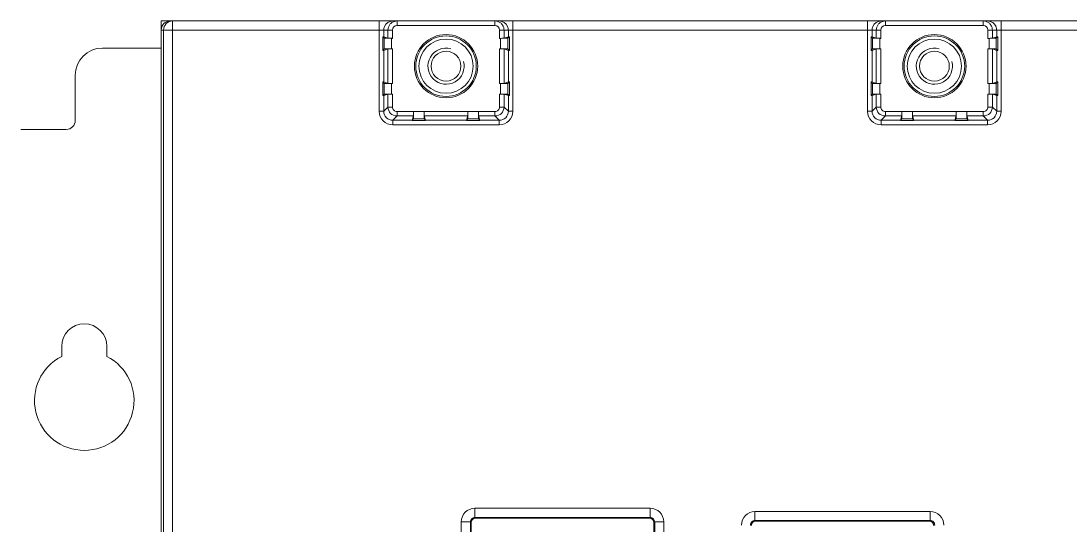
# Model space of a CAD drawing. Header units: millimetres. Extents: x 33157 to 59611, y -29750 to 1750.
# Drawn here: x 54837.7 to 54953.7, y -847.2 to -791.5 of the extents above; entities that cross this region are included whole.
import ezdxf

# ---------------------------------------------------------------- set-up
doc = ezdxf.new("R2010")
doc.units = ezdxf.units.MM
for name, color, linetype, lineweight in [('4CAODIZUOXIADXF_CONTINUOUS_LINE', 7, 'Continuous', 18), ('LKC233_DXF_CONTINUOUS_LINE', 7, 'Continuous', 18), ('RERONGQIANJIDXF_CONTINUOUS_LINE', 7, 'Continuous', 18), ('ZUOCEGUDINGEDXF_CONTINUOUS_LINE', 7, 'Continuous', 18)]:
    doc.layers.add(name, color=color, linetype=linetype, lineweight=lineweight)

msp = doc.modelspace()

# ---------------------------------------------------------------- linework, layer by layer
at = {"layer": '4CAODIZUOXIADXF_CONTINUOUS_LINE', "color": 3, "linetype": 'Continuous'}
msp.add_line((54853.21, -791.49), (54854.21, -791.49), dxfattribs=at)
at = {"layer": '4CAODIZUOXIADXF_CONTINUOUS_LINE', "color": 7, "linetype": 'Continuous'}
msp.add_line((54853.21, -791.49), (54853.21, -792.49), dxfattribs=at)
at = {"layer": 'LKC233_DXF_CONTINUOUS_LINE', "color": 7, "linetype": 'Continuous'}
for p, q in [((55050.21, -791.49), (54854.21, -791.49)), ((54854.47, -791.49), (54854.47, -957.49)), ((54877.32, -791.49), (54877.32, -801.48)), ((54879.29, -791.99), (54879.29, -791.49)), ((54890.12, -791.99), (54879.29, -791.99)), ((54890.12, -791.99), (54890.12, -791.49)), ((54892.1, -801.48), (54892.1, -791.49)), ((54931.32, -791.49), (54931.32, -801.48)), ((54933.29, -791.99), (54933.29, -791.49)), ((54944.12, -791.99), (54933.29, -791.99)), ((54944.12, -791.99), (54944.12, -791.49)), ((54946.1, -801.48), (54946.1, -791.49)), ((54878.79, -792.49), (54853.21, -792.49)), ((54853.21, -792.49), (54853.21, -956.49)), ((54853.47, -792.49), (54853.47, -956.49)), ((54877.87, -793.4), (54877.71, -793.24)), ((54877.71, -793.24), (54877.71, -794.74)), ((54877.82, -792.49), (54877.82, -793.24)), ((54877.82, -793.24), (54878.29, -793.4)), ((54877.87, -793.4), (54877.87, -794.58)), ((54878.29, -792.49), (54878.29, -793.4)), ((54878.79, -793.41), (54878.67, -793.41)), ((54878.67, -793.41), (54878.67, -794.57)), ((54878.79, -792.49), (54878.79, -793.41)), ((54932.79, -792.49), (54890.62, -792.49)), ((54890.62, -793.41), (54890.62, -792.49)), ((54890.62, -793.41), (54890.75, -793.41)), ((54890.75, -794.57), (54890.75, -793.41)), ((54891.12, -793.4), (54891.12, -792.49)), ((54891.6, -793.24), (54891.12, -793.4)), ((54891.55, -793.4), (54891.71, -793.24)), ((54891.55, -794.58), (54891.55, -793.4)), ((54891.6, -793.24), (54891.6, -792.49)), ((54891.71, -794.74), (54891.71, -793.24)), ((54931.87, -793.4), (54931.71, -793.24)), ((54931.71, -793.24), (54931.71, -794.74)), ((54931.82, -792.49), (54931.82, -793.24)), ((54931.82, -793.24), (54932.29, -793.4)), ((54931.87, -793.4), (54931.87, -794.58)), ((54932.29, -792.49), (54932.29, -793.4)), ((54932.79, -793.41), (54932.67, -793.41)), ((54932.67, -793.41), (54932.67, -794.57)), ((54932.79, -792.49), (54932.79, -793.41)), ((54977.79, -792.49), (54944.62, -792.49)), ((54944.62, -793.41), (54944.62, -792.49)), ((54944.62, -793.41), (54944.75, -793.41)), ((54944.75, -794.57), (54944.75, -793.41)), ((54945.12, -793.4), (54945.12, -792.49)), ((54945.6, -793.24), (54945.12, -793.4)), ((54945.55, -793.4), (54945.71, -793.24)), ((54945.55, -794.58), (54945.55, -793.4)), ((54945.6, -793.24), (54945.6, -792.49)), ((54945.71, -794.74), (54945.71, -793.24)), ((54877.87, -794.58), (54877.71, -794.74)), ((54877.82, -794.74), (54878.29, -794.58)), ((54878.29, -794.58), (54878.29, -798.4)), ((54878.79, -794.57), (54878.67, -794.57)), ((54878.79, -794.57), (54878.79, -798.41)), ((54890.62, -794.57), (54890.75, -794.57)), ((54890.62, -798.41), (54890.62, -794.57)), ((54891.6, -794.74), (54891.12, -794.58)), ((54891.12, -798.4), (54891.12, -794.58)), ((54891.55, -794.58), (54891.71, -794.74)), ((54931.87, -794.58), (54931.71, -794.74)), ((54931.82, -794.74), (54932.29, -794.58)), ((54932.29, -794.58), (54932.29, -798.4)), ((54932.79, -794.57), (54932.67, -794.57)), ((54932.79, -794.57), (54932.79, -798.41)), ((54944.62, -794.57), (54944.75, -794.57)), ((54944.62, -798.41), (54944.62, -794.57)), ((54945.6, -794.74), (54945.12, -794.58)), ((54945.12, -798.4), (54945.12, -794.58)), ((54945.55, -794.58), (54945.71, -794.74)), ((54877.82, -794.74), (54877.82, -798.24)), ((54891.6, -798.24), (54891.6, -794.74)), ((54931.82, -794.74), (54931.82, -798.24)), ((54945.6, -798.24), (54945.6, -794.74)), ((54877.87, -798.4), (54877.71, -798.24)), ((54877.71, -798.24), (54877.71, -799.74)), ((54877.82, -798.24), (54878.29, -798.4)), ((54877.87, -798.4), (54877.87, -799.58)), ((54878.79, -798.41), (54878.67, -798.41)), ((54878.67, -798.41), (54878.67, -799.57)), ((54890.62, -798.41), (54890.75, -798.41)), ((54890.75, -799.57), (54890.75, -798.41)), ((54891.6, -798.24), (54891.12, -798.4)), ((54891.55, -798.4), (54891.71, -798.24)), ((54891.55, -799.58), (54891.55, -798.4)), ((54891.71, -799.74), (54891.71, -798.24)), ((54931.87, -798.4), (54931.71, -798.24)), ((54931.71, -798.24), (54931.71, -799.74)), ((54931.82, -798.24), (54932.29, -798.4)), ((54931.87, -798.4), (54931.87, -799.58)), ((54932.79, -798.41), (54932.67, -798.41)), ((54932.67, -798.41), (54932.67, -799.57)), ((54944.62, -798.41), (54944.75, -798.41)), ((54944.75, -799.57), (54944.75, -798.41)), ((54945.6, -798.24), (54945.12, -798.4)), ((54945.55, -798.4), (54945.71, -798.24)), ((54945.55, -799.58), (54945.55, -798.4)), ((54945.71, -799.74), (54945.71, -798.24)), ((54877.87, -799.58), (54877.71, -799.74)), ((54877.82, -799.74), (54878.29, -799.58)), ((54877.82, -799.74), (54877.82, -801.48)), ((54878.29, -799.58), (54878.29, -801.01)), ((54878.79, -799.57), (54878.67, -799.57)), ((54878.79, -799.57), (54878.79, -801.01)), ((54890.62, -799.57), (54890.75, -799.57)), ((54890.62, -801.01), (54890.62, -799.57)), ((54891.6, -799.74), (54891.12, -799.58)), ((54891.12, -801.01), (54891.12, -799.58)), ((54891.55, -799.58), (54891.71, -799.74)), ((54891.6, -801.48), (54891.6, -799.74)), ((54931.87, -799.58), (54931.71, -799.74)), ((54931.82, -799.74), (54932.29, -799.58)), ((54931.82, -799.74), (54931.82, -801.48)), ((54932.29, -799.58), (54932.29, -801.01)), ((54932.79, -799.57), (54932.67, -799.57)), ((54932.79, -799.57), (54932.79, -801.01)), ((54944.62, -799.57), (54944.75, -799.57)), ((54944.62, -801.01), (54944.62, -799.57)), ((54945.6, -799.74), (54945.12, -799.58)), ((54945.12, -801.01), (54945.12, -799.58)), ((54945.55, -799.58), (54945.71, -799.74)), ((54945.6, -801.48), (54945.6, -799.74)), ((54877.32, -801.48), (54877.82, -801.48)), ((54878.29, -801.01), (54877.82, -801.48)), ((54878.79, -801.01), (54878.29, -801.01)), ((54879.29, -801.5), (54881.12, -801.52)), ((54879.29, -801.5), (54879.29, -802)), ((54881.12, -801.52), (54888.29, -801.52)), ((54888.29, -801.52), (54890.12, -801.5)), ((54890.12, -801.5), (54890.12, -802)), ((54890.62, -801.01), (54891.12, -801.01)), ((54891.12, -801.01), (54891.6, -801.48)), ((54892.1, -801.48), (54891.6, -801.48)), ((54931.32, -801.48), (54931.82, -801.48)), ((54932.29, -801.01), (54931.82, -801.48)), ((54932.79, -801.01), (54932.29, -801.01)), ((54933.29, -801.5), (54935.12, -801.52)), ((54933.29, -801.5), (54933.29, -802)), ((54935.12, -801.52), (54942.29, -801.52)), ((54942.29, -801.52), (54944.12, -801.5)), ((54944.12, -801.5), (54944.12, -802)), ((54944.62, -801.01), (54945.12, -801.01)), ((54945.12, -801.01), (54945.6, -801.48)), ((54946.1, -801.48), (54945.6, -801.48)), ((54879.29, -802), (54878.82, -802.48)), ((54878.82, -802.48), (54880.96, -802.48)), ((54878.82, -802.98), (54878.82, -802.48)), ((54879.29, -802), (54881.12, -802)), ((54880.96, -802.48), (54881.12, -802)), ((54881.12, -802.33), (54880.96, -802.49)), ((54880.96, -802.49), (54882.45, -802.49)), ((54881.12, -802.33), (54882.3, -802.33)), ((54882.3, -802), (54887.12, -802)), ((54882.45, -802.48), (54882.3, -802)), ((54882.3, -802.33), (54882.45, -802.48)), ((54882.45, -802.48), (54886.96, -802.48)), ((54882.45, -802.49), (54882.45, -802.49)), ((54886.96, -802.48), (54887.12, -802)), ((54887.12, -802.33), (54886.96, -802.49)), ((54886.96, -802.49), (54888.45, -802.49)), ((54887.12, -802.33), (54888.3, -802.33)), ((54888.3, -802), (54890.12, -802)), ((54888.45, -802.48), (54888.3, -802)), ((54888.3, -802.33), (54888.45, -802.48)), ((54888.45, -802.48), (54890.6, -802.48)), ((54888.45, -802.49), (54888.45, -802.49)), ((54890.12, -802), (54890.6, -802.48)), ((54890.6, -802.98), (54890.6, -802.48)), ((54933.29, -802), (54932.82, -802.48)), ((54932.82, -802.48), (54934.96, -802.48)), ((54932.82, -802.98), (54932.82, -802.48)), ((54933.29, -802), (54935.12, -802)), ((54934.96, -802.48), (54935.12, -802)), ((54935.12, -802.33), (54934.96, -802.49)), ((54934.96, -802.49), (54936.45, -802.49)), ((54935.12, -802.33), (54936.3, -802.33)), ((54936.3, -802), (54941.12, -802)), ((54936.45, -802.48), (54936.3, -802)), ((54936.3, -802.33), (54936.45, -802.48)), ((54936.45, -802.48), (54940.96, -802.48)), ((54936.45, -802.49), (54936.45, -802.49)), ((54940.96, -802.48), (54941.12, -802)), ((54941.12, -802.33), (54940.96, -802.49)), ((54940.96, -802.49), (54942.45, -802.49)), ((54941.12, -802.33), (54942.3, -802.33)), ((54942.3, -802), (54944.12, -802)), ((54942.45, -802.48), (54942.3, -802)), ((54942.3, -802.33), (54942.45, -802.48)), ((54942.45, -802.48), (54944.6, -802.48)), ((54942.45, -802.49), (54942.45, -802.49)), ((54944.12, -802), (54944.6, -802.48)), ((54944.6, -802.98), (54944.6, -802.48)), ((54878.82, -802.98), (54890.6, -802.98)), ((54932.82, -802.98), (54944.6, -802.98)), ((54887.9, -845.4), (54907.28, -845.4)), ((54887.9, -845.4), (54887.9, -846.4)), ((54907.28, -845.4), (54907.28, -846.4)), ((54887.9, -846.4), (54907.28, -846.4)), ((54887.98, -846.48), (54887.9, -846.4)), ((54887.98, -846.48), (54907.19, -846.48)), ((54907.28, -846.4), (54907.19, -846.48)), ((54918.87, -845.75), (54938.25, -845.75)), ((54918.87, -845.75), (54918.87, -846.75)), ((54918.87, -846.75), (54938.25, -846.75)), ((54918.95, -846.83), (54918.87, -846.75)), ((54938.25, -846.75), (54938.16, -846.83)), ((54938.25, -845.75), (54938.25, -846.75)), ((54886.4, -846.9), (54887.4, -846.9)), ((54886.4, -901.73), (54886.4, -846.9)), ((54887.48, -846.98), (54887.4, -846.9)), ((54887.4, -901.73), (54887.4, -846.9)), ((54887.48, -901.65), (54887.48, -846.98)), ((54907.78, -846.9), (54907.69, -846.98)), ((54907.69, -846.98), (54907.69, -901.65)), ((54908.78, -846.9), (54907.78, -846.9)), ((54907.78, -846.9), (54907.78, -901.73)), ((54908.78, -846.9), (54908.78, -901.73)), ((54918.95, -846.83), (54938.16, -846.83))]:
    msp.add_line(p, q, dxfattribs=at)
for centre, radius in [((54884.71, -796.49), 3.5), ((54884.71, -796.49), 3.35), ((54938.71, -796.49), 3.5), ((54938.71, -796.49), 3.35)]:
    msp.add_circle(centre, radius, dxfattribs=at)
for centre, radius, start, end in [((54854.47, -792.49), 1, 90.0105, 180.0105), ((54878.82, -792.49), 1, 90.0104, 157.5077), ((54879.29, -792.49), 0.5, 89.9905, 179.9899), ((54890.12, -792.49), 0.5, 0.0101, 90.0095), ((54890.6, -792.49), 1, 22.4923, 89.9896), ((54932.82, -792.49), 1, 90.0104, 157.5077), ((54933.29, -792.49), 0.5, 89.9905, 179.9899), ((54944.12, -792.49), 0.5, 0.0101, 90.0095), ((54944.6, -792.49), 1, 22.4923, 89.9896), ((54878.82, -801.48), 1.5, 180.0005, 269.9978), ((54878.82, -801.48), 0.999, 179.9703, 270.0297), ((54879.29, -801), 1, 180.0199, 269.9801), ((54879.29, -801.01), 0.5, 179.9922, 270.0078), ((54890.12, -801), 1, 270.0199, 359.9801), ((54890.12, -801.01), 0.5, 269.9922, 0.0078), ((54890.6, -801.48), 1.5, 270.0005, 359.9978), ((54890.6, -801.48), 0.999, 269.9703, 0.0297), ((54932.82, -801.48), 1.5, 180.0005, 269.9978), ((54932.82, -801.48), 0.999, 179.9703, 270.0297), ((54933.29, -801), 1, 180.0199, 269.9801), ((54933.29, -801.01), 0.5, 179.9922, 270.0078), ((54944.12, -801), 1, 270.0199, 359.9801), ((54944.12, -801.01), 0.5, 269.9922, 0.0078), ((54944.6, -801.48), 1.5, 270.0005, 359.9978), ((54944.6, -801.48), 0.999, 269.9703, 0.0297), ((54887.9, -846.9), 1.5, 90.0054, 179.993), ((54907.28, -846.9), 1.5, 0.0074, 89.9942), ((54887.9, -846.9), 0.5, 89.9934, 180.0066), ((54907.28, -846.9), 0.5, 359.9932, 90.0068), ((54918.87, -847.25), 1.5, 90.0054, 179.993), ((54918.87, -847.25), 0.5, 89.9934, 180.0066), ((54938.25, -847.25), 1.5, 0.0074, 89.9942), ((54938.25, -847.25), 0.5, 359.9932, 90.0068)]:
    msp.add_arc(centre, radius, start, end, dxfattribs=at)
for centre, major_axis, ratio, start_param, end_param in [((54854.21, -792.49), (-1, 0), 0.999657, 4.712389, 6.283185), ((54877.32, -793.24), (-0.5, 0), 0.008727, 3.167773, 3.821876), ((54878.67, -793.4), (-0.8, 0), 0.008727, 0.008727, 1.570796), ((54878.79, -793.4), (-0.5, 0), 0.008727, 0.02618, 1.570796), ((54892.1, -793.24), (-0.5, 0), 0.008727, 5.602902, 6.257005), ((54931.32, -793.24), (-0.5, 0), 0.008727, 3.167773, 3.821876), ((54932.67, -793.4), (-0.8, 0), 0.008727, 0.008727, 1.570796), ((54932.79, -793.4), (-0.5, 0), 0.008727, 0.02618, 1.570796), ((54946.1, -793.24), (-0.5, 0), 0.008727, 5.602902, 6.257005), ((54890.62, -794.58), (-0.5, 0), 0.008727, 3.167773, 4.712389), ((54890.75, -794.58), (-0.8, 0), 0.008727, 3.150319, 4.712389), ((54944.62, -794.58), (-0.5, 0), 0.008727, 3.167773, 4.712389), ((54944.75, -794.58), (-0.8, 0), 0.008727, 3.150319, 4.712389), ((54877.32, -794.74), (-0.5, 0), 0.008727, 2.461309, 3.115413), ((54892.1, -794.74), (-0.5, 0), 0.008727, 0.02618, 0.680284), ((54931.32, -794.74), (-0.5, 0), 0.008727, 2.461309, 3.115413), ((54946.1, -794.74), (-0.5, 0), 0.008727, 0.02618, 0.680284), ((54877.32, -798.24), (-0.5, 0), 0.008727, 3.167773, 3.821876), ((54878.67, -798.4), (-0.8, 0), 0.008727, 0.008727, 1.570796), ((54878.79, -798.4), (-0.5, 0), 0.008727, 0.02618, 1.570796), ((54892.1, -798.24), (-0.5, 0), 0.008727, 5.602902, 6.257005), ((54931.32, -798.24), (-0.5, 0), 0.008727, 3.167773, 3.821876), ((54932.67, -798.4), (-0.8, 0), 0.008727, 0.008727, 1.570796), ((54932.79, -798.4), (-0.5, 0), 0.008727, 0.02618, 1.570796), ((54946.1, -798.24), (-0.5, 0), 0.008727, 5.602902, 6.257005), ((54877.32, -799.74), (-0.5, 0), 0.008727, 2.461309, 3.115413), ((54890.62, -799.58), (-0.5, 0), 0.008727, 3.167773, 4.712389), ((54890.75, -799.58), (-0.8, 0), 0.008727, 3.150319, 4.712389), ((54892.1, -799.74), (-0.5, 0), 0.008727, 0.02618, 0.680284), ((54931.32, -799.74), (-0.5, 0), 0.008727, 2.461309, 3.115413), ((54944.62, -799.58), (-0.5, 0), 0.008727, 3.167773, 4.712389), ((54944.75, -799.58), (-0.8, 0), 0.008727, 3.150319, 4.712389), ((54946.1, -799.74), (-0.5, 0), 0.008727, 0.02618, 0.680284), ((54887.98, -846.98), (-0.354, 0.354), 0.999924, 5.497825, 7.068545), ((54907.19, -846.98), (-0.354, -0.354), 0.999924, 2.356233, 3.926953), ((54918.95, -847.33), (-0.354, 0.354), 0.999924, 5.497825, 7.068545), ((54938.16, -847.33), (-0.354, -0.354), 0.999924, 2.356233, 3.926953)]:
    msp.add_ellipse(centre, major_axis=major_axis, ratio=ratio, start_param=start_param, end_param=end_param, dxfattribs=at)
for points in [[(54877.82, -792.49), (54877.82, -792.36), (54877.85, -792.23), (54877.9, -792.11)], [(54878.49, -791.89), (54878.37, -792.06), (54878.29, -792.28), (54878.29, -792.49)], [(54878.76, -791.64), (54878.66, -791.71), (54878.56, -791.79), (54878.49, -791.89)], [(54879.29, -791.49), (54879.11, -791.49), (54878.92, -791.55), (54878.76, -791.64)], [(54890.72, -791.69), (54890.55, -791.56), (54890.33, -791.49), (54890.12, -791.49)], [(54890.97, -791.96), (54890.9, -791.85), (54890.82, -791.76), (54890.72, -791.69)], [(54891.12, -792.49), (54891.12, -792.3), (54891.07, -792.11), (54890.97, -791.96)], [(54891.6, -792.49), (54891.6, -792.36), (54891.57, -792.23), (54891.52, -792.11)], [(54931.82, -792.49), (54931.82, -792.36), (54931.85, -792.23), (54931.9, -792.11)], [(54932.49, -791.89), (54932.37, -792.06), (54932.29, -792.28), (54932.29, -792.49)], [(54932.76, -791.64), (54932.66, -791.71), (54932.56, -791.79), (54932.49, -791.89)], [(54933.29, -791.49), (54933.11, -791.49), (54932.92, -791.55), (54932.76, -791.64)], [(54944.72, -791.69), (54944.55, -791.56), (54944.33, -791.49), (54944.12, -791.49)], [(54944.97, -791.96), (54944.9, -791.85), (54944.82, -791.76), (54944.72, -791.69)], [(54945.12, -792.49), (54945.12, -792.3), (54945.07, -792.11), (54944.97, -791.96)], [(54945.6, -792.49), (54945.6, -792.36), (54945.57, -792.23), (54945.52, -792.11)]]:
    msp.add_open_spline(points, degree=3, dxfattribs=at)
for points, knots in [([(54890.72, -793.41), (54890.83, -793.41), (54890.98, -793.41), (54891.17, -793.4), (54891.3, -793.4), (54891.4, -793.4), (54891.47, -793.4), (54891.51, -793.4), (54891.53, -793.4), (54891.54, -793.4), (54891.55, -793.4), (54891.55, -793.4)], [0, 0, 0, 0, 482866.690724, 703243.962975, 897466.297883, 1057611.990562, 1177558.931856, 1220784.175461, 1252287.008198, 1271820.808029, 1279170.561348, 1279170.561348, 1279170.561348, 1279170.561348]), ([(54944.72, -793.41), (54944.83, -793.41), (54944.98, -793.41), (54945.17, -793.4), (54945.3, -793.4), (54945.4, -793.4), (54945.47, -793.4), (54945.51, -793.4), (54945.53, -793.4), (54945.54, -793.4), (54945.55, -793.4), (54945.55, -793.4)], [0, 0, 0, 0, 483338.38969, 703930.942335, 898343.00761, 1058645.142137, 1178709.256243, 1221976.72538, 1253510.332353, 1273063.214207, 1280420.147295, 1280420.147295, 1280420.147295, 1280420.147295]), ([(54878.69, -794.57), (54878.59, -794.57), (54878.44, -794.57), (54878.25, -794.57), (54878.12, -794.58), (54878.02, -794.58), (54877.95, -794.58), (54877.91, -794.58), (54877.89, -794.58), (54877.88, -794.58), (54877.87, -794.58), (54877.87, -794.58)], [0, 0, 0, 0, 482756.450326, 703083.409563, 897261.402734, 1057370.53351, 1177290.090437, 1220505.465546, 1252001.10606, 1271530.446246, 1278878.521588, 1278878.521588, 1278878.521588, 1278878.521588]), ([(54878.69, -794.57), (54878.64, -794.57), (54878.55, -794.57), (54878.43, -794.57), (54878.34, -794.58), (54878.3, -794.57), (54878.29, -794.58)], [0, 0, 0, 0, 233341.370364, 430226.507222, 561810.036017, 612005.459526, 612005.459526, 612005.459526, 612005.459526]), ([(54932.69, -794.57), (54932.59, -794.57), (54932.44, -794.57), (54932.25, -794.57), (54932.12, -794.58), (54932.02, -794.58), (54931.95, -794.58), (54931.91, -794.58), (54931.89, -794.58), (54931.88, -794.58), (54931.87, -794.58), (54931.87, -794.58)], [0, 0, 0, 0, 483228.149179, 703770.388758, 898138.112251, 1058403.684838, 1178440.414549, 1221698.01518, 1253224.429923, 1272772.852127, 1280128.107235, 1280128.107235, 1280128.107235, 1280128.107235]), ([(54932.69, -794.57), (54932.64, -794.57), (54932.55, -794.57), (54932.43, -794.57), (54932.34, -794.58), (54932.3, -794.57), (54932.29, -794.58)], [0, 0, 0, 0, 233569.293165, 430646.743164, 562358.799903, 612603.253216, 612603.253216, 612603.253216, 612603.253216]), ([(54890.72, -798.41), (54890.83, -798.41), (54890.98, -798.41), (54891.17, -798.4), (54891.3, -798.4), (54891.4, -798.4), (54891.47, -798.4), (54891.51, -798.4), (54891.53, -798.4), (54891.54, -798.4), (54891.55, -798.4), (54891.55, -798.4)], [0, 0, 0, 0, 482888.021922, 703275.029594, 897505.9445, 1057658.7118, 1177610.951889, 1220838.10502, 1252342.329431, 1271876.99219, 1279227.070194, 1279227.070194, 1279227.070194, 1279227.070194]), ([(54890.72, -798.41), (54890.77, -798.41), (54890.87, -798.4), (54890.99, -798.41), (54891.07, -798.4), (54891.11, -798.4), (54891.12, -798.4)], [0, 0, 0, 0, 233402.363055, 430338.963373, 561956.886555, 612165.430558, 612165.430558, 612165.430558, 612165.430558]), ([(54944.72, -798.41), (54944.77, -798.41), (54944.87, -798.4), (54944.99, -798.41), (54945.07, -798.4), (54945.11, -798.4), (54945.12, -798.4)], [0, 0, 0, 0, 233630.285702, 430759.199031, 562505.65007, 612763.223843, 612763.223843, 612763.223843, 612763.223843]), ([(54944.72, -798.41), (54944.83, -798.41), (54944.98, -798.41), (54945.17, -798.4), (54945.3, -798.4), (54945.4, -798.4), (54945.47, -798.4), (54945.51, -798.4), (54945.53, -798.4), (54945.54, -798.4), (54945.55, -798.4), (54945.55, -798.4)], [0, 0, 0, 0, 483359.720464, 703962.008337, 898382.653439, 1058691.862448, 1178761.275244, 1222030.653869, 1253565.652488, 1273119.397253, 1280476.655018, 1280476.655018, 1280476.655018, 1280476.655018]), ([(54878.69, -799.57), (54878.59, -799.57), (54878.44, -799.57), (54878.25, -799.57), (54878.12, -799.58), (54878.02, -799.58), (54877.95, -799.58), (54877.91, -799.58), (54877.89, -799.58), (54877.88, -799.58), (54877.87, -799.58), (54877.87, -799.58)], [0, 0, 0, 0, 482777.782247, 703114.477237, 897301.050697, 1057417.256335, 1177342.112237, 1220559.396937, 1252056.429172, 1271586.632316, 1278935.032352, 1278935.032352, 1278935.032352, 1278935.032352]), ([(54878.69, -799.57), (54878.64, -799.57), (54878.55, -799.57), (54878.43, -799.57), (54878.34, -799.58), (54878.3, -799.57), (54878.29, -799.58)], [0, 0, 0, 0, 233352.139206, 430246.362428, 561835.96388, 612033.703938, 612033.703938, 612033.703938, 612033.703938]), ([(54932.69, -799.57), (54932.59, -799.57), (54932.44, -799.57), (54932.25, -799.57), (54932.12, -799.58), (54932.02, -799.58), (54931.95, -799.58), (54931.91, -799.58), (54931.89, -799.58), (54931.88, -799.58), (54931.87, -799.58), (54931.87, -799.58)], [0, 0, 0, 0, 483249.480676, 703801.455814, 898177.759425, 1058450.406733, 1178492.435314, 1221751.945497, 1253279.751934, 1272829.037079, 1280184.616875, 1280184.616875, 1280184.616875, 1280184.616875]), ([(54932.69, -799.57), (54932.64, -799.57), (54932.55, -799.57), (54932.43, -799.57), (54932.34, -799.58), (54932.3, -799.57), (54932.29, -799.58)], [0, 0, 0, 0, 233580.061797, 430666.597983, 562384.727261, 612631.497077, 612631.497077, 612631.497077, 612631.497077]), ([(54881.12, -802.33), (54881.12, -802.33), (54881.12, -802.32), (54881.12, -802.31), (54881.12, -802.29), (54881.12, -802.25), (54881.12, -802.18), (54881.12, -802.08), (54881.12, -801.96), (54881.12, -801.77), (54881.12, -801.62), (54881.12, -801.52)], [0, 0, 0, 0, 7313.480862, 26730.428885, 58047.532036, 101029.444077, 220381.835358, 379779.479422, 573267.830122, 793587.767089, 1279040.353905, 1279040.353905, 1279040.353905, 1279040.353905]), ([(54881.12, -801.52), (54881.12, -801.58), (54881.12, -801.69), (54881.12, -801.83), (54881.12, -801.91), (54881.12, -801.96), (54881.12, -801.99), (54881.12, -802)], [0, 0, 0, 0, 281899.404889, 521058.491934, 613448.392103, 683170.551142, 745144.318491, 745144.318491, 745144.318491, 745144.318491]), ([(54882.29, -801.52), (54882.29, -801.62), (54882.29, -801.77), (54882.29, -801.96), (54882.29, -802.08), (54882.3, -802.18), (54882.3, -802.25), (54882.3, -802.29), (54882.3, -802.31), (54882.3, -802.32), (54882.3, -802.33), (54882.3, -802.33)], [0, 0, 0, 0, 485460.029363, 705783.344089, 899274.661188, 1058674.749002, 1178028.970093, 1221011.541096, 1252329.124374, 1271746.370082, 1279059.963067, 1279059.963067, 1279059.963067, 1279059.963067]), ([(54882.29, -801.52), (54882.29, -801.58), (54882.29, -801.69), (54882.29, -801.83), (54882.29, -801.91), (54882.3, -801.96), (54882.29, -801.99), (54882.3, -802)], [0, 0, 0, 0, 281905.378778, 521069.533977, 613461.392032, 683185.028593, 745160.109262, 745160.109262, 745160.109262, 745160.109262]), ([(54887.12, -802.33), (54887.12, -802.33), (54887.12, -802.32), (54887.12, -802.31), (54887.12, -802.29), (54887.12, -802.25), (54887.12, -802.18), (54887.12, -802.08), (54887.12, -801.96), (54887.12, -801.77), (54887.12, -801.62), (54887.12, -801.52)], [0, 0, 0, 0, 7314.274756, 26733.330532, 58053.833224, 101040.411046, 220405.758293, 379820.705323, 573330.05961, 793673.912793, 1279179.196557, 1279179.196557, 1279179.196557, 1279179.196557]), ([(54887.12, -801.52), (54887.12, -801.58), (54887.12, -801.69), (54887.12, -801.83), (54887.12, -801.91), (54887.12, -801.96), (54887.12, -801.99), (54887.12, -802)], [0, 0, 0, 0, 281930.012799, 521115.06712, 613514.998745, 683244.728036, 745225.224336, 745225.224336, 745225.224336, 745225.224336]), ([(54888.29, -801.52), (54888.29, -801.62), (54888.29, -801.77), (54888.29, -801.96), (54888.29, -802.08), (54888.3, -802.18), (54888.3, -802.25), (54888.3, -802.29), (54888.3, -802.31), (54888.3, -802.32), (54888.3, -802.33), (54888.3, -802.33)], [0, 0, 0, 0, 485512.726313, 705859.957254, 899372.277941, 1058789.668721, 1178156.845778, 1221144.082562, 1252465.065381, 1271884.418841, 1279198.805721, 1279198.805721, 1279198.805721, 1279198.805721]), ([(54888.29, -801.52), (54888.29, -801.58), (54888.29, -801.69), (54888.29, -801.83), (54888.29, -801.91), (54888.3, -801.96), (54888.29, -801.99), (54888.3, -802)], [0, 0, 0, 0, 281935.986687, 521126.109163, 613527.998675, 683259.205487, 745241.015108, 745241.015108, 745241.015108, 745241.015108]), ([(54935.12, -802.33), (54935.12, -802.33), (54935.12, -802.32), (54935.12, -802.31), (54935.12, -802.29), (54935.12, -802.25), (54935.12, -802.18), (54935.12, -802.08), (54935.12, -801.96), (54935.12, -801.77), (54935.12, -801.62), (54935.12, -801.52)], [0, 0, 0, 0, 7320.625912, 26756.54371, 58104.242729, 101128.146805, 220597.141783, 380150.512551, 573827.895549, 794363.078468, 1280289.937859, 1280289.937859, 1280289.937859, 1280289.937859]), ([(54935.12, -801.52), (54935.12, -801.58), (54935.12, -801.69), (54935.12, -801.83), (54935.12, -801.91), (54935.12, -801.96), (54935.12, -801.99), (54935.12, -802)], [0, 0, 0, 0, 282174.876092, 521567.668636, 614047.851921, 683838.143233, 745872.47115, 745872.47115, 745872.47115, 745872.47115]), ([(54936.29, -801.52), (54936.29, -801.62), (54936.29, -801.77), (54936.29, -801.96), (54936.29, -802.08), (54936.3, -802.18), (54936.3, -802.25), (54936.3, -802.29), (54936.3, -802.31), (54936.3, -802.32), (54936.3, -802.33), (54936.3, -802.33)], [0, 0, 0, 0, 485934.301943, 706472.862622, 900153.212022, 1059709.026541, 1179179.851329, 1222204.414367, 1253552.593514, 1272988.808996, 1280309.547032, 1280309.547032, 1280309.547032, 1280309.547032]), ([(54936.29, -801.52), (54936.29, -801.58), (54936.29, -801.69), (54936.29, -801.83), (54936.29, -801.91), (54936.3, -801.96), (54936.29, -801.99), (54936.3, -802)], [0, 0, 0, 0, 282180.849981, 521578.71068, 614060.851852, 683852.620685, 745888.261923, 745888.261923, 745888.261923, 745888.261923]), ([(54941.12, -802.33), (54941.12, -802.33), (54941.12, -802.32), (54941.12, -802.31), (54941.12, -802.29), (54941.12, -802.25), (54941.12, -802.18), (54941.12, -802.08), (54941.12, -801.96), (54941.12, -801.77), (54941.12, -801.62), (54941.12, -801.52)], [0, 0, 0, 0, 7321.419807, 26759.445357, 58110.543918, 101139.113775, 220621.06472, 380191.738457, 573890.125046, 794449.224184, 1280428.780532, 1280428.780532, 1280428.780532, 1280428.780532]), ([(54941.12, -801.52), (54941.12, -801.58), (54941.12, -801.69), (54941.12, -801.83), (54941.12, -801.91), (54941.12, -801.96), (54941.12, -801.99), (54941.12, -802)], [0, 0, 0, 0, 282205.484005, 521624.243829, 614114.458573, 683912.320137, 745953.377007, 745953.377007, 745953.377007, 745953.377007]), ([(54942.29, -801.52), (54942.29, -801.62), (54942.29, -801.77), (54942.29, -801.96), (54942.29, -802.08), (54942.3, -802.18), (54942.3, -802.25), (54942.3, -802.29), (54942.3, -802.31), (54942.3, -802.32), (54942.3, -802.33), (54942.3, -802.33)], [0, 0, 0, 0, 485986.9989, 706549.475799, 900250.828789, 1059823.946276, 1179307.727032, 1222336.955852, 1253688.53454, 1273126.857775, 1280448.389706, 1280448.389706, 1280448.389706, 1280448.389706]), ([(54942.29, -801.52), (54942.29, -801.58), (54942.29, -801.69), (54942.29, -801.83), (54942.29, -801.91), (54942.3, -801.96), (54942.29, -801.99), (54942.3, -802)], [0, 0, 0, 0, 282211.457895, 521635.285874, 614127.458504, 683926.79759, 745969.167781, 745969.167781, 745969.167781, 745969.167781])]:
    msp.add_open_spline(points, degree=3, knots=knots, dxfattribs=at)
at = {"layer": 'RERONGQIANJIDXF_CONTINUOUS_LINE', "color": 7, "linetype": 'Continuous'}
for centre, radius in [((54884.71, -796.49), 3), ((54938.71, -796.49), 3), ((54884.71, -796.49), 1.65), ((54938.71, -796.49), 1.65)]:
    msp.add_circle(centre, radius, dxfattribs=at)
at = {"layer": 'RERONGQIANJIDXF_CONTINUOUS_LINE', "color": 2, "linetype": 'Continuous'}
for centre in [(54884.71, -796.49), (54938.71, -796.49)]:
    msp.add_arc(centre, 2, 75, 15, dxfattribs=at)
at = {"layer": 'ZUOCEGUDINGEDXF_CONTINUOUS_LINE', "color": 7, "linetype": 'Continuous'}
for p, q in [((54853.21, -794.49), (54846.71, -794.49)), ((54843.71, -797.49), (54843.71, -802.49)), ((54837.71, -803.49), (54842.71, -803.49)), ((54842.21, -828.59), (54842.21, -827.49)), ((54847.21, -827.49), (54847.21, -828.59))]:
    msp.add_line(p, q, dxfattribs=at)
for centre, radius, start, end in [((54846.71, -797.49), 3, 90, 180), ((54842.71, -802.49), 1, 270, 0), ((54844.71, -827.49), 2.5, 360, 180), ((54844.71, -833.49), 5.5, 117.0357, 62.9643)]:
    msp.add_arc(centre, radius, start, end, dxfattribs=at)

doc.saveas('drawing.dxf')
